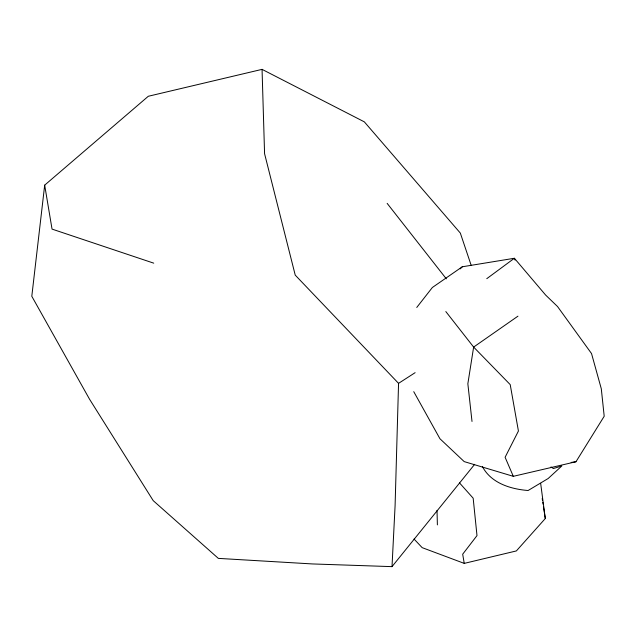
<?xml version="1.0" encoding="UTF-8"?>
<svg xmlns="http://www.w3.org/2000/svg" width="636" height="636" viewBox="0 0 636 636"><rect width="100%" height="100%" fill="white"/><g stroke="black" fill="none" stroke-linecap="round" stroke-linejoin="round"><path stroke-width="0.95" d="M262.056 69.364L264.576 153.713L295.239 275.134L398.557 383.357L395.091 505.684L392.015 566.636L312.379 563.941L218.339 558.384L153.22 500.651L89.565 399.241L31.8 296.281L44.679 185.148L148.307 96.267L262.056 69.364L364.333 121.858L460.329 233.078L471.085 265.069M413.75 391.673L439.953 438.753L464.201 461.609L513.308 476.324L575.97 461.744L604.2 416.254L601.306 388.811L591.536 353.568L557.526 306.52L545.648 295.072L514.389 258.264L462.293 266.778L432.361 287.496L416.755 307.466M392.015 566.636L474.655 464.328M540.656 483.32L545.291 518.531L516.36 550.935L464.24 563.385L422.177 547.652L414.052 539.05M460.233 268.861L462.293 266.778M486.771 278.679L514.389 258.264L515.096 260.1M517.958 316.164L473.637 347.081L467.85 383.762L472.007 421.461M398.557 383.357L415.125 372.672M571.136 462.428L575.97 461.744M153.729 263.153L52.041 229.103L44.679 185.148M551.014 466.935L553.36 468.541L561.803 465.997L548.176 478.503L528.103 490.507C510.541 489.116 491.072 483.122 482.39 466.53M459.558 482.955L473.168 498.195L476.992 535.607L462.69 554.195L464.24 563.385M387.149 203.369L446.305 278.814M445.82 311.56L473.637 347.081L510.215 384.613L518.427 431.033L505.103 457.268L513.308 476.324M542.206 498.489L542.5 500.397M542.794 502.305L543.088 504.213M543.526 507.083L545.291 518.531M437.019 510.398L437.385 524.891"/></g></svg>
